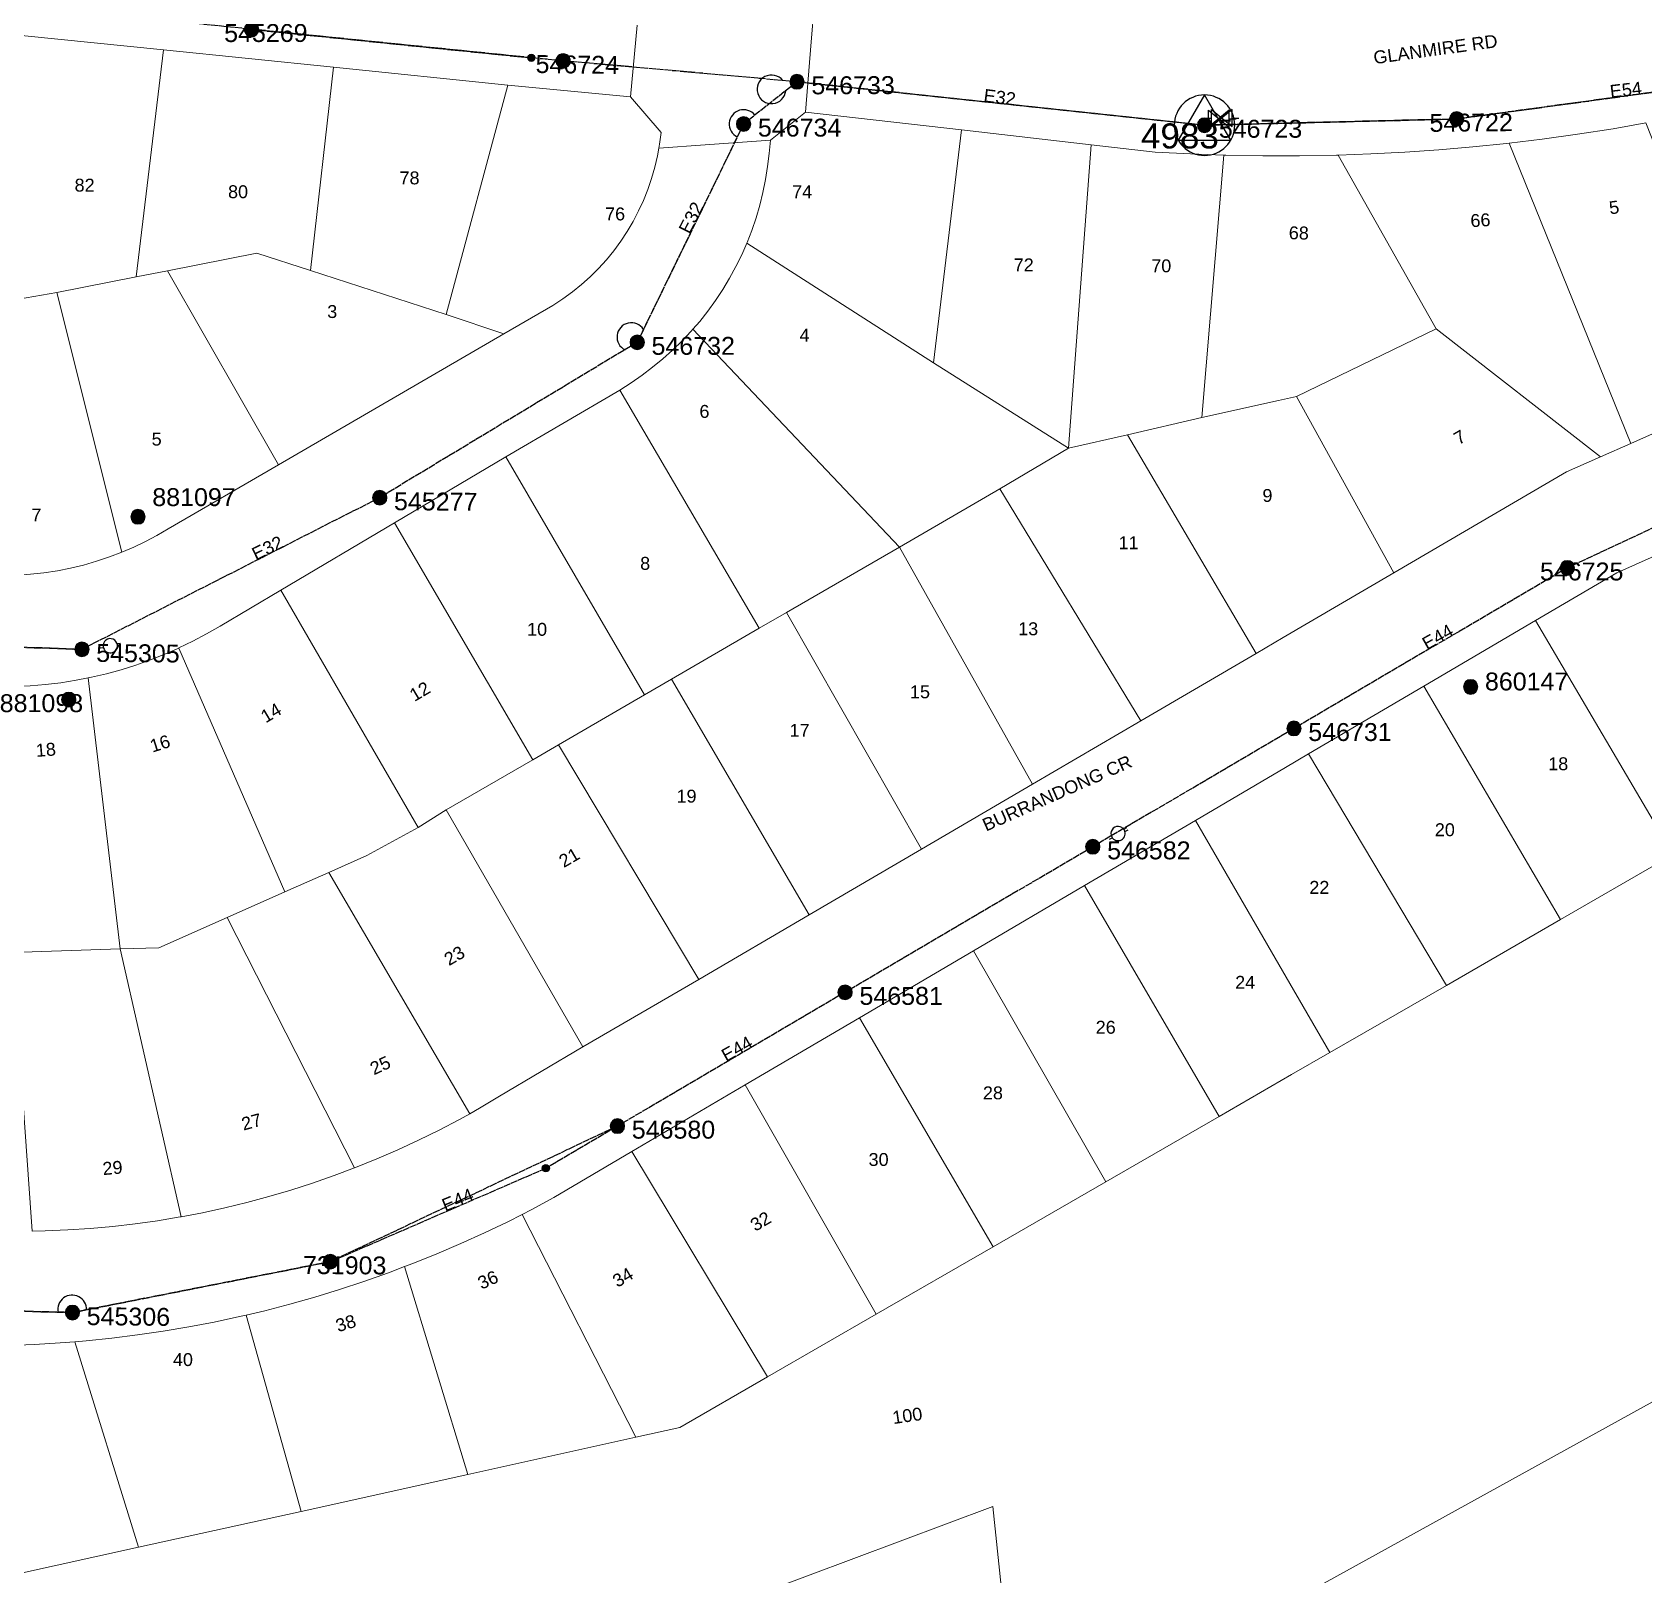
# Model space of a CAD drawing. Header units: metres. Extents: x 311460 to 313373, y 6261260 to 6263889.
# Drawn here: x 311804.7 to 312029.8, y 6262733.6 to 6262948.9 of the extents above; entities that cross this region are included whole.
import ezdxf
from ezdxf.enums import TextEntityAlignment as Align

# ---------------------------------------------------------------- set-up
doc = ezdxf.new("R2010")
doc.units = ezdxf.units.M
doc.linetypes.add('Cable Exist OH', pattern=[1, 1, 0])
doc.layers.get('0').update_dxf_attribs({"color": 6})
doc.layers.add('Cadastre Land Parcels_SP_EXT', color=9, linetype='Continuous', lineweight=5)
doc.layers.add('Cadastre Roads_SP_EXT', color=9, linetype='Continuous', lineweight=5)
for name, color, linetype in [('Equip_LV_EXT', 7, 'Continuous'), ('Equip_SP_LV_EXT', 7, 'Continuous'), ('Mains_HV_EXT', 7, 'Continuous'), ('Mains_LV_EXT', 7, 'Continuous'), ('Mains_SL_EXT', 7, 'Continuous'), ('Sub_SP_TR_HV_LV_EXT', 7, 'Continuous'), ('SupportsOH_SP_TR_HV_LV_SL_EXT', 7, 'Continuous')]:
    doc.layers.add(name, color=color, linetype=linetype)
doc.layers.get('0').freeze()
doc.styles.add('POLE_LABEL', font='arial.ttf')
doc.styles.get("Standard").update_dxf_attribs({"font": 'arial.ttf'})

# ---------------------------------------------------------------- blocks, each defined once
blk = doc.blocks.new('SUB_POLE_EXT')
blk.add_wipeout([(0, 4.22), (0.42, 4.2), (0.83, 4.14), (1.21, 4.05), (1.62, 3.9), (1.99, 3.72), (2.35, 3.51), (2.68, 3.26), (2.99, 2.99), (3.28, 2.66), (3.52, 2.34), (3.76, 1.92), (3.9, 1.62), (4.04, 1.23), (4.18, 0.63), (4.22, 0), (4.18, -0.61), (4.06, -1.15), (3.9, -1.62), (3.58, -2.24), (3.22, -2.73), (2.97, -3.01), (2.68, -3.26), (2.36, -3.5), (2, -3.72), (1.64, -3.89), (1.25, -4.03), (0.82, -4.14), (0.42, -4.2), (0, -4.22), (-0.41, -4.2), (-0.8, -4.15), (-1.21, -4.05), (-1.62, -3.9), (-1.99, -3.73), (-2.35, -3.51), (-2.68, -3.26), (-2.96, -3.02), (-3.23, -2.72), (-3.51, -2.35), (-3.71, -2.01), (-3.91, -1.6), (-4.05, -1.21), (-4.16, -0.76), (-4.22, -0.14), (-4.21, 0.39), (-4.14, 0.83), (-4.03, 1.27), (-3.9, 1.63), (-3.71, 2.02), (-3.5, 2.37), (-3.28, 2.67), (-2.99, 2.99), (-2.68, 3.27), (-2.33, 3.52), (-1.98, 3.73), (-1.63, 3.9), (-1.2, 4.05), (-0.78, 4.15), (-0.4, 4.21)])
blk.add_line((2.16, 0.48), (2.16, 0.48, 0))
blk.add_lwpolyline([(-4.22, 0, 1), (4.22, 0, 1)], format="xyb", close=True)
blk.add_lwpolyline([(2.14, 0.52), (0, 4.22), (-3.66, -2.11), (3.66, -2.11)], close=True)
for tag, height, flags, p in [('ASSET_NUM', 3.5, 8, (2, 2)), ('STREET_CODE', 0.2, 9, (1.5, 0)), ('CONSTRUCTED_VOLTAGE', 0.2, 9, (1.5, -0.2)), ('OPERATING_VOLTAGE', 0.2, 9, (1.5, -0.6)), ('OPERATED_BY', 0.2, 9, (1.5, -0.8)), ('ORIENTATION', 0.2, 9, (1.5, -1.2)), ('OWNED_BY', 0.2, 9, (1.5, -1.4)), ('SECONDARY_VOLTAGE', 0.2, 9, (1.5, -1.6)), ('STATE', 0.2, 9, (1.5, -1.8)), ('SUBSTATION_TYPE', 0.2, 9, (1.5, -2)), ('NO_PHASES', 0.2, 9, (1.5, -0.4)), ('MAINTAINED_BY', 0.2, 9, (1.5, -1)), ('USAGE', 0.2, 9, (1.5, -2.2)), ('STREETNAME', 0.2, 9, (1.5, -2.8)), ('SUBURB', 0.2, 9, (1.5, -3)), ('Z', 0.2, 1, (1.5, -3.4)), ('LEGEND', 0.2, 9, (1.5, -2.4)), ('LOCATION', 0.2, 9, (1.5, -2.6)), ('NOTES', 0.2, 9, (1.5, -3.2))]:
    blk.add_attdef(tag, text='', height=height, dxfattribs=dict(flags=flags)).set_placement(p, align=Align.MIDDLE_LEFT)
blk = doc.blocks.new('LV_OH_LINKS_OPEN_EXT')
for p, q in [((-0.17, 4.97), (-0.17, 5.46)), ((0.17, 4.97), (0.17, 5.46)), ((-0.17, 3), (-0.17, 2.5)), ((0.17, 3), (0.17, 2.5))]:
    blk.add_line(p, q)
blk.add_lwpolyline([(0, 2.99, 1), (0, 4.98, 1)], format="xyb", close=True)
at = {"flags": 9}
for tag, p in [('ACTUAL_STATUS', (0, 0)), ('CONSTRUCTED_VOLTAGE', (0, -0.2)), ('OPERATING_VOLTAGE', (0, -0.6)), ('ORIENTATION', (0, -0.8)), ('OWNED_BY', (0, -1)), ('STATE', (0, -1.2)), ('SWITCH_TYPE', (0, -1.4)), ('NO_PHASES', (0, -0.4)), ('USAGE', (0, -1.6)), ('LEGEND', (0, -1.8)), ('NOTES', (0, -2))]:
    blk.add_attdef(tag, text='', height=0.2, dxfattribs=at).set_placement(p, align=Align.MIDDLE_LEFT)
at = {"flags": 1}
blk.add_attdef('Z', (0, 0), '', height=0.2, dxfattribs=at)
blk = doc.blocks.new('LV_OH_LINKS_DISTFUSE_EXT')
for p, q in [((0, 0), (0.96, 0)), ((3.84, 0), (4.8, 0))]:
    blk.add_line(p, q)
blk.add_lwpolyline([(3.84, -1.2), (3.84, 1.2), (0.96, -1.2), (0.96, 1.2)], close=True)
at = {"flags": 9}
for tag, p in [('ACTUAL_STATUS', (0, 0)), ('CONSTRUCTED_VOLTAGE', (0, -0.2)), ('OPERATING_VOLTAGE', (0, -0.6)), ('ORIENTATION', (0, -0.8)), ('OWNED_BY', (0, -1)), ('STATE', (0, -1.2)), ('SWITCH_TYPE', (0, -1.4)), ('NO_PHASES', (0, -0.4)), ('USAGE', (0, -1.6)), ('NOTES', (0, -1.8))]:
    blk.add_attdef(tag, text='', height=0.2, dxfattribs=at).set_placement(p, align=Align.MIDDLE_LEFT)
at = {"flags": 1}
blk.add_attdef('Z', (0, 0), '', height=0.2, dxfattribs=at)
blk = doc.blocks.new('POLE_EXT')
blk.add_hatch(color=256).paths.add_polyline_path([(-1, 0, 1), (1, 0, 1)])
blk.add_lwpolyline([(-1, 0, 1), (1, 0, 1)], format="xyb", close=True)
for tag, height, flags, p in [('pNumber', 2.5, 8, (-17.84, 2.07)), ('OWNED_BY', 0.2, 9, (1.35, -0.4)), ('SPECIAL_USE', 0.2, 9, (1.35, -0.8)), ('STATE', 0.2, 9, (1.35, -1)), ('cLV', 0.2, 9, (1.35, -1.4)), ('hDepth', 0.2, 9, (1.35, -1.6)), ('hDia', 0.2, 9, (1.35, -1.8)), ('cHV', 0.2, 9, (1.35, -2)), ('PARENT', 0.2, 9, (1.35, -0.6)), ('USAGE', 0.2, 9, (1.35, -1.2)), ('LBRACKET', 0.2, 9, (1.35, -2.2)), ('cLinedev', 0.2, 9, (1.35, -3.4)), ('pExisting', 0.2, 9, (1.35, -3.8)), ('pFooting', 0.2, 9, (1.35, -4.4)), ('pNew', 0.2, 9, (1.35, -4.6)), ('LExisting', 0.2, 9, (1.35, -2.4)), ('LANTNUMBER', 0.2, 9, (1.35, -2.6)), ('LOther', 0.2, 9, (1.35, -2.8)), ('LRemove', 0.2, 9, (1.35, -3)), ('LEGEND', 0.2, 9, (1.35, -3.2)), ('LOCATION', 0.2, 9, (1.35, -3.6)), ('PFNUMBER', 0.2, 9, (1.35, -4)), ('NEWPFNUMBER', 0.2, 9, (1.35, -4.2)), ('pRelocate', 0.2, 9, (1.35, -5)), ('pRemove', 0.2, 9, (1.35, -5.2)), ('pReplace', 0.2, 9, (1.35, -5.4)), ('pStay', 0.2, 9, (1.35, -5.6)), ('pType', 0.2, 9, (1.35, -5.8)), ('cspan', 0.2, 9, (1.35, -6)), ('STREETNAME', 0.2, 9, (1.35, -6.2)), ('SUBURB', 0.2, 9, (1.35, -6.4)), ('NOTES', 0.2, 9, (1.35, -6.6)), ('MAINTAINED_BY', 0.2, 9, (1.36, -6.81)), ('OPERATED_BY', 0.2, 9, (1.36, -7.01))]:
    blk.add_attdef(tag, text='', height=height, dxfattribs=dict(flags=flags)).set_placement(p, align=Align.MIDDLE_LEFT)
at = {"style": 'POLE_LABEL'}
for tag, height, flags, p in [('ASSET_NUM', 2.5, 8, (2, 2)), ('STRUCTURE_PLANT_NUMBER', 0.2, 9, (1.35, 0.03)), ('STREET_CODE', 0.2, 9, (1.35, -0.2))]:
    blk.add_attdef(tag, text='', height=height, dxfattribs=dict(at, flags=flags)).set_placement(p, align=Align.MIDDLE_LEFT)
at = {"flags": 1}
blk.add_attdef('Z', (1.35, -7.33), '', height=0.2, dxfattribs=at)
blk = doc.blocks.new('CONNECTOR_NODE_EXT')
h = blk.add_hatch(color=256)
edge = h.paths.add_edge_path()
edge.add_arc((0, 0), 0.5, 0, 360)
blk.add_circle((0, 0), 0.5)
at = {"flags": 1}
blk.add_attdef('Z', (0, 0), '', height=0.2, dxfattribs=at)
at = {"flags": 9}
for tag, p in [('CONNECTOR_TYPE', (0, 0)), ('CONSTRUCTED_VOLTAGE', (0, -0.2)), ('OPERATING_VOLTAGE', (0, -0.6)), ('ORIENTATION', (0, -0.8)), ('SUBTYPE', (0, -1)), ('NO_PHASES', (0, -0.4)), ('USAGE', (0, -1.2)), ('NOTES', (0, -1.4))]:
    blk.add_attdef(tag, text='', height=0.2, dxfattribs=at).set_placement(p, align=Align.MIDDLE_LEFT)

msp = doc.modelspace()

# ---------------------------------------------------------------- linework, layer by layer
at = {"layer": 'Cadastre Land Parcels_SP_EXT', "linetype": 'Continuous'}
for points in [[(311823.09, 6262946.47), (311803.25, 6262948.49), (311799.56, 6262911.12), (311808.19, 6262912.6), (311819.25, 6262914.78), (311823.09, 6262946.47)], [(311846.85, 6262944.05), (311823.09, 6262946.47), (311819.25, 6262914.78), (311823.66, 6262915.63), (311836.14, 6262918.07), (311843.6, 6262915.65), (311846.85, 6262944.05)], [(311871.2, 6262941.57), (311846.85, 6262944.05), (311843.6, 6262915.65), (311862.55, 6262909.51), (311871.2, 6262941.57)], [(311892.28, 6262932.73), (311892.38, 6262933.31), (311892.59, 6262934.93), (311888.3, 6262939.9), (311871.2, 6262941.57), (311862.55, 6262909.51), (311870.64, 6262906.81), (311877.48, 6262910.78), (311878.88, 6262911.71), (311880.2, 6262912.68), (311881.47, 6262913.71), (311882.69, 6262914.81), (311883.85, 6262915.96), (311884.94, 6262917.17), (311885.98, 6262918.44), (311886.95, 6262919.76), (311887.85, 6262921.12), (311888.68, 6262922.53), (311889.44, 6262923.98), (311890.13, 6262925.46), (311890.74, 6262926.98), (311891.27, 6262928.53), (311891.72, 6262930.1), (311892.09, 6262931.7), (311892.28, 6262932.73)], [(311930.64, 6262902.78), (311934.56, 6262935.3), (311912.76, 6262937.77), (311907.85, 6262933.89), (311907.67, 6262932.01), (311907.46, 6262930.18), (311907.17, 6262928.37), (311906.81, 6262926.56), (311906.36, 6262924.78), (311905.85, 6262923.01), (311905.25, 6262921.27), (311904.59, 6262919.56), (311904.57, 6262919.51), (311930.64, 6262902.78)], [(312044.9, 6262899), (312030.14, 6262936.29), (312025.57, 6262935.47), (312020.61, 6262934.71), (312015.65, 6262934.02), (312011.03, 6262933.47), (312028.02, 6262891.53), (312044.9, 6262899)], [(311952.68, 6262933.24), (311934.56, 6262935.3), (311930.64, 6262902.78), (311949.49, 6262890.88), (311952.68, 6262933.24)], [(312028.02, 6262891.53), (312011.03, 6262933.47), (312010.68, 6262933.42), (312005.95, 6262932.93), (312001.21, 6262932.52), (311996.47, 6262932.19), (311991.71, 6262931.94), (311987.17, 6262931.78), (312000.83, 6262907.55), (312023.8, 6262889.66), (312028.02, 6262891.53)], [(311843.6, 6262915.65), (311836.14, 6262918.07), (311823.66, 6262915.63), (311839.14, 6262888.54), (311870.64, 6262906.81), (311862.55, 6262909.51), (311843.6, 6262915.65)], [(311930.64, 6262902.78), (311904.57, 6262919.51), (311903.85, 6262917.88), (311903.04, 6262916.23), (311902.16, 6262914.61), (311901.21, 6262913.04), (311900.2, 6262911.5), (311899.12, 6262910.01), (311897.98, 6262908.57), (311897.03, 6262907.47), (311925.89, 6262877.06), (311939.89, 6262885.18), (311949.49, 6262890.88), (311930.64, 6262902.78)], [(311839.14, 6262888.54), (311823.66, 6262915.63), (311819.25, 6262914.78), (311808.19, 6262912.6), (311817.26, 6262876.34), (311818.95, 6262877.05), (311820.57, 6262877.84), (311822.17, 6262878.68), (311823.72, 6262879.59), (311839.14, 6262888.54)], [(311817.26, 6262876.34), (311808.19, 6262912.6), (311799.56, 6262911.12), (311796.38, 6262911.3), (311792.62, 6262873.67), (311795.09, 6262873.42), (311797, 6262873.23), (311798.87, 6262873.11), (311800.76, 6262873.08), (311802.64, 6262873.12), (311804.52, 6262873.25), (311806.39, 6262873.46), (311808.26, 6262873.74), (311810.1, 6262874.1), (311811.93, 6262874.55), (311813.74, 6262875.07), (311815.53, 6262875.67), (311817.26, 6262876.34)], [(311925.89, 6262877.06), (311897.03, 6262907.47), (311896.78, 6262907.18), (311895.52, 6262905.84), (311894.2, 6262904.55), (311892.84, 6262903.32), (311891.41, 6262902.16), (311889.95, 6262901.05), (311888.43, 6262900.01), (311886.83, 6262898.98), (311906.3, 6262865.72), (311910.09, 6262867.9), (311925.89, 6262877.06)], [(312023.8, 6262889.66), (312000.83, 6262907.55), (311981.34, 6262898.06), (311994.95, 6262873.45), (312019.07, 6262887.55), (312023.8, 6262889.66)], [(311906.3, 6262865.72), (311886.83, 6262898.98), (311870.88, 6262889.66), (311890.26, 6262856.44), (311894.05, 6262858.6), (311906.3, 6262865.72)], [(311994.95, 6262873.45), (311981.34, 6262898.06), (311978.81, 6262897.51), (311968.12, 6262895.16), (311957.73, 6262892.74), (311975.69, 6262862.2), (311979.46, 6262864.41), (311994.95, 6262873.45)], [(311975.69, 6262862.2), (311957.73, 6262892.74), (311949.49, 6262890.88), (311939.89, 6262885.18), (311959.61, 6262852.81), (311975.69, 6262862.2)], [(311890.26, 6262856.44), (311870.88, 6262889.66), (311855.34, 6262880.43), (311874.65, 6262847.35), (311878.24, 6262849.46), (311890.26, 6262856.44)], [(311959.61, 6262852.81), (311939.89, 6262885.18), (311925.89, 6262877.06), (311944.46, 6262843.96), (311959.61, 6262852.81)], [(311862.57, 6262840.39), (311874.65, 6262847.35), (311855.34, 6262880.43), (311839.49, 6262871.05), (311858.67, 6262837.89), (311862.57, 6262840.39)], [(311944.46, 6262843.96), (311925.89, 6262877.06), (311910.09, 6262867.9), (311928.95, 6262834.89), (311944.46, 6262843.96)], [(312049.77, 6262842.43), (312034.32, 6262877.13), (312026.06, 6262873.48), (312014.71, 6262866.79), (312033.95, 6262834.12), (312044.08, 6262839.96), (312049.77, 6262842.43)], [(311858.67, 6262837.89), (311839.49, 6262871.05), (311831, 6262866.03), (311829.1, 6262864.93), (311827.19, 6262863.92), (311825.25, 6262862.97), (311825.21, 6262862.95), (311840.04, 6262828.9), (311846.18, 6262831.62), (311851.5, 6262833.99), (311858.67, 6262837.89)], [(311928.95, 6262834.89), (311910.09, 6262867.9), (311906.3, 6262865.72), (311894.05, 6262858.6), (311913.28, 6262825.73), (311928.95, 6262834.89)], [(312033.95, 6262834.12), (312014.71, 6262866.79), (311999.13, 6262857.64), (312018.23, 6262825.07), (312033.95, 6262834.12)], [(311840.04, 6262828.9), (311825.21, 6262862.95), (311823.28, 6262862.1), (311821.28, 6262861.3), (311819.24, 6262860.58), (311817.19, 6262859.93), (311815.11, 6262859.36), (311813.01, 6262858.87), (311812.57, 6262858.78), (311817.04, 6262820.94), (311822.45, 6262821.11), (311831.97, 6262825.33), (311840.04, 6262828.9)], [(311812.57, 6262858.78), (311810.89, 6262858.45), (311808.76, 6262858.12), (311806.62, 6262857.86), (311804.47, 6262857.68), (311802.32, 6262857.58), (311800.16, 6262857.57), (311798.98, 6262857.6), (311794.8, 6262820.25), (311801.98, 6262820.47), (311817.04, 6262820.94), (311812.57, 6262858.78)], [(311913.28, 6262825.73), (311894.05, 6262858.6), (311890.26, 6262856.44), (311878.24, 6262849.46), (311897.85, 6262816.7), (311913.28, 6262825.73)], [(312018.23, 6262825.07), (311999.13, 6262857.64), (311983.01, 6262848.19), (312002.28, 6262815.85), (312018.23, 6262825.07)], [(311897.85, 6262816.7), (311878.24, 6262849.46), (311874.65, 6262847.35), (311862.57, 6262840.39), (311881.67, 6262807.28), (311897.85, 6262816.7)], [(312002.28, 6262815.85), (311983.01, 6262848.19), (311979.82, 6262846.3), (311967.24, 6262838.89), (311980.41, 6262816.14), (311986.01, 6262806.48), (312002.28, 6262815.85)], [(311881.67, 6262807.28), (311862.57, 6262840.39), (311858.67, 6262837.89), (311851.5, 6262833.99), (311846.18, 6262831.62), (311865.88, 6262797.94), (311867.24, 6262798.71), (311870, 6262800.39), (311881.67, 6262807.28)], [(311986.01, 6262806.48), (311980.41, 6262816.14), (311967.24, 6262838.89), (311951.72, 6262829.8), (311970.55, 6262797.56), (311980.66, 6262803.4), (311986.01, 6262806.48)], [(311865.88, 6262797.94), (311846.18, 6262831.62), (311840.04, 6262828.9), (311831.97, 6262825.33), (311849.75, 6262790.39), (311849.88, 6262790.44), (311852.86, 6262791.64), (311855.8, 6262792.9), (311858.72, 6262794.25), (311861.6, 6262795.66), (311864.44, 6262797.14), (311865.88, 6262797.94)], [(311970.55, 6262797.56), (311951.72, 6262829.8), (311936.2, 6262820.69), (311954.69, 6262788.41), (311970.55, 6262797.56)], [(311849.75, 6262790.39), (311831.97, 6262825.33), (311822.45, 6262821.11), (311817.04, 6262820.94), (311825.53, 6262783.55), (311828.52, 6262784.12), (311831.63, 6262784.8), (311834.73, 6262785.55), (311837.81, 6262786.37), (311840.86, 6262787.28), (311843.89, 6262788.26), (311846.9, 6262789.31), (311849.75, 6262790.39)], [(311825.53, 6262783.55), (311817.04, 6262820.94), (311801.98, 6262820.47), (311804.73, 6262781.55), (311806.54, 6262781.58), (311809.7, 6262781.71), (311812.85, 6262781.92), (311816, 6262782.2), (311819.14, 6262782.56), (311822.27, 6262783), (311825.39, 6262783.52), (311825.53, 6262783.55)], [(311954.69, 6262788.41), (311936.2, 6262820.69), (311920.32, 6262811.35), (311938.95, 6262779.34), (311954.69, 6262788.41)], [(311938.95, 6262779.34), (311920.32, 6262811.35), (311904.35, 6262801.97), (311922.65, 6262769.94), (311938.95, 6262779.34)], [(311922.65, 6262769.94), (311904.35, 6262801.97), (311888.52, 6262792.68), (311907.45, 6262761.18), (311922.65, 6262769.94)], [(311907.45, 6262761.18), (311888.52, 6262792.68), (311877.62, 6262786.24), (311874.42, 6262784.51), (311873.19, 6262783.88), (311889.05, 6262752.76), (311895.2, 6262754.12), (311907.45, 6262761.18)], [(311889.05, 6262752.76), (311873.19, 6262783.88), (311871.19, 6262782.86), (311867.91, 6262781.29), (311864.6, 6262779.8), (311861.26, 6262778.37), (311857.89, 6262777.02), (311856.77, 6262776.6), (311865.59, 6262747.58), (311889.05, 6262752.76)], [(311865.59, 6262747.58), (311856.77, 6262776.6), (311854.5, 6262775.74), (311851.09, 6262774.53), (311847.66, 6262773.39), (311844.2, 6262772.33), (311840.72, 6262771.35), (311837.22, 6262770.44), (311834.63, 6262769.83), (311842.32, 6262742.42), (311865.59, 6262747.58)], [(311842.32, 6262742.42), (311834.63, 6262769.83), (311833.7, 6262769.61), (311830.16, 6262768.85), (311826.61, 6262768.17), (311823.04, 6262767.57), (311819.46, 6262767.05), (311815.87, 6262766.6), (311812.27, 6262766.23), (311810.72, 6262766.1), (311819.58, 6262737.4), (311842.32, 6262742.42)], [(311810.72, 6262766.1), (311808.67, 6262765.94), (311805.06, 6262765.72), (311801.45, 6262765.59), (311797.83, 6262765.53), (311794.21, 6262765.55), (311790.6, 6262765.65), (311786.98, 6262765.83), (311786.48, 6262765.87), (311795.06, 6262748.58), (311802.53, 6262733.65), (311819.58, 6262737.4), (311810.72, 6262766.1)]]:
    msp.add_lwpolyline(points, close=True, dxfattribs=at)
for points in [[(312033.95, 6262834.12), (312018.23, 6262825.07), (312002.28, 6262815.85), (311986.01, 6262806.48), (311980.66, 6262803.4), (311970.55, 6262797.56), (311954.69, 6262788.41), (311938.95, 6262779.34), (311922.65, 6262769.94), (311907.45, 6262761.18), (311895.2, 6262754.12), (311889.05, 6262752.76), (311865.59, 6262747.58), (311842.32, 6262742.42), (311819.58, 6262737.4), (311802.53, 6262733.65)], [(312232.45, 6262830.88), (312208.41, 6262823.26), (312197.05, 6262819.66), (312070.89, 6262779.66), (311982.1, 6262730.69)], [(311804.65, 6262585.53), (311809.86, 6262584.92), (311842.96, 6262580.9), (311861.48, 6262578.59), (311865.47, 6262599.54), (311869.41, 6262620.37), (311885.23, 6262635.48), (311899.47, 6262649.33), (311949.48, 6262708.44), (311942.5, 6262708.85), (311942.5, 6262708.85), (311938.94, 6262743.09), (311887.14, 6262723.73), (311865.18, 6262715.51), (311823.8, 6262700.03), (311829.11, 6262617.8), (311761.12, 6262621.09)]]:
    msp.add_lwpolyline(points, dxfattribs=at)
at = {"layer": 'Cadastre Roads_SP_EXT', "linetype": 'Continuous'}
for points in [[(311785.29, 6262950.32), (311803.25, 6262948.49), (311823.09, 6262946.47), (311846.85, 6262944.05), (311871.2, 6262941.57), (311888.3, 6262939.9), (311889.26, 6262949.93)], [(311804.47, 6262857.68), (311806.62, 6262857.86), (311808.76, 6262858.12), (311810.89, 6262858.45), (311812.57, 6262858.78), (311813.01, 6262858.87), (311815.11, 6262859.36), (311817.19, 6262859.93), (311819.24, 6262860.58), (311821.28, 6262861.3), (311823.28, 6262862.1), (311825.21, 6262862.95), (311825.25, 6262862.97), (311827.19, 6262863.92), (311829.1, 6262864.93), (311831, 6262866.03), (311839.49, 6262871.05), (311855.34, 6262880.43), (311870.88, 6262889.66), (311886.83, 6262898.98), (311888.43, 6262900.01), (311889.95, 6262901.05), (311891.41, 6262902.16), (311892.84, 6262903.32), (311894.2, 6262904.55), (311895.52, 6262905.84), (311896.78, 6262907.18), (311897.03, 6262907.47), (311897.98, 6262908.57), (311899.12, 6262910.01), (311900.2, 6262911.5), (311901.21, 6262913.04), (311902.16, 6262914.61), (311903.04, 6262916.23), (311903.85, 6262917.88), (311904.57, 6262919.51), (311904.57, 6262919.51), (311904.59, 6262919.56), (311905.25, 6262921.27), (311905.85, 6262923.01), (311906.36, 6262924.78), (311906.81, 6262926.56), (311907.17, 6262928.37), (311907.46, 6262930.18), (311907.67, 6262932.01), (311907.85, 6262933.89), (311898.75, 6262933.21), (311892.28, 6262932.73), (311892.09, 6262931.7), (311891.72, 6262930.1), (311891.27, 6262928.53), (311890.74, 6262926.98), (311890.13, 6262925.46), (311889.44, 6262923.98), (311888.68, 6262922.53), (311887.85, 6262921.12), (311886.95, 6262919.76), (311885.98, 6262918.44), (311884.94, 6262917.17), (311883.85, 6262915.96), (311882.69, 6262914.81), (311881.47, 6262913.71), (311880.2, 6262912.68), (311878.88, 6262911.71), (311877.48, 6262910.78), (311870.64, 6262906.81), (311839.14, 6262888.54), (311823.72, 6262879.59), (311822.17, 6262878.68), (311820.57, 6262877.84), (311818.95, 6262877.05), (311817.26, 6262876.34), (311815.53, 6262875.67), (311813.74, 6262875.07), (311811.93, 6262874.55), (311810.1, 6262874.1), (311808.26, 6262873.74), (311806.39, 6262873.46), (311804.52, 6262873.25)], [(312044.9, 6262899), (312028.02, 6262891.53), (312023.8, 6262889.66), (312019.07, 6262887.55), (311994.95, 6262873.45), (311979.46, 6262864.41), (311975.69, 6262862.2), (311959.61, 6262852.81), (311944.46, 6262843.96), (311928.95, 6262834.89), (311913.28, 6262825.73), (311897.85, 6262816.7), (311881.67, 6262807.28), (311870, 6262800.39), (311867.24, 6262798.71), (311865.88, 6262797.94), (311864.44, 6262797.14), (311861.6, 6262795.66), (311858.72, 6262794.25), (311855.8, 6262792.9), (311852.86, 6262791.64), (311849.88, 6262790.44), (311849.75, 6262790.39), (311846.9, 6262789.31), (311843.89, 6262788.26), (311840.86, 6262787.28), (311837.81, 6262786.37), (311834.73, 6262785.55), (311831.63, 6262784.8), (311828.52, 6262784.12), (311825.53, 6262783.55), (311825.39, 6262783.52), (311822.27, 6262783), (311819.14, 6262782.56), (311816, 6262782.2), (311812.85, 6262781.92), (311809.7, 6262781.71), (311806.54, 6262781.58), (311804.73, 6262781.55)], [(311801.45, 6262765.59), (311805.06, 6262765.72), (311808.67, 6262765.94), (311810.72, 6262766.1), (311812.27, 6262766.23), (311815.87, 6262766.6), (311819.46, 6262767.05), (311823.04, 6262767.57), (311826.61, 6262768.17), (311830.16, 6262768.85), (311833.7, 6262769.61), (311834.63, 6262769.83), (311837.22, 6262770.44), (311840.72, 6262771.35), (311844.2, 6262772.33), (311847.66, 6262773.39), (311851.09, 6262774.53), (311854.5, 6262775.74), (311856.77, 6262776.6), (311857.89, 6262777.02), (311861.26, 6262778.37), (311864.6, 6262779.8), (311867.91, 6262781.29), (311871.19, 6262782.86), (311873.19, 6262783.88), (311874.42, 6262784.51), (311877.62, 6262786.24), (311888.52, 6262792.68), (311904.35, 6262801.97), (311920.32, 6262811.35), (311936.2, 6262820.69), (311951.72, 6262829.8), (311967.24, 6262838.89), (311979.82, 6262846.3), (311983.01, 6262848.19), (311999.13, 6262857.64), (312014.71, 6262866.79), (312026.06, 6262873.48), (312034.32, 6262877.13)]]:
    msp.add_lwpolyline(points, dxfattribs=at)
at = {"layer": 'Mains_LV_EXT', "linetype": 'Cable Exist OH'}
for points in [[(311835.38, 6262949.33), (311874.46, 6262945.36)], [(311878.9, 6262944.96), (311874.46, 6262945.36)], [(311911.57, 6262942.02), (311878.9, 6262944.96)], [(311911.57, 6262942.02), (311904.11, 6262936.12)], [(312044.58, 6262942.39), (312003.72, 6262936.83)], [(311904.11, 6262936.12), (311902.67, 6262933.18)], [(311902.67, 6262933.18), (311889.25, 6262905.65)], [(311889.25, 6262905.65), (311853.29, 6262883.96)], [(312049.6, 6262888.36), (312019.17, 6262874.15)], [(311853.29, 6262883.96), (311811.7, 6262862.78)], [(312019.17, 6262874.15), (311980.98, 6262851.73)], [(311773.15, 6262864.08), (311811.7, 6262862.78)], [(311980.98, 6262851.73), (311952.89, 6262835.21)], [(311952.89, 6262835.21), (311918.29, 6262814.89)], [(311918.29, 6262814.89), (311886.49, 6262796.21)], [(311886.49, 6262796.21), (311876.49, 6262790.33)], [(311846.4, 6262777.28), (311876.49, 6262790.33)], [(311810.37, 6262770.18), (311846.4, 6262777.28)], [(311810.37, 6262770.18), (311775.15, 6262771.1)]]:
    msp.add_lwpolyline(points, dxfattribs=at)
at = {"layer": 'Mains_LV_EXT', "linetype": 'Continuous'}
for points in [[(311909.58, 6262942.2, 5.211915), (311910, 6262940.78)], [(311905.68, 6262937.36, 1.254084), (311903.23, 6262934.32)], [(311890.13, 6262907.44, 1.329318), (311887.55, 6262904.59)], [(311812.33, 6262770.56, 1.118993), (311808.37, 6262770.23)]]:
    msp.add_lwpolyline(points, format="xyb", dxfattribs=at)
at = {"layer": 'Mains_SL_EXT', "linetype": 'Cable Exist OH'}
for points in [[(311911.57, 6262942.02), (311878.9, 6262944.93), (311835.38, 6262949.33)], [(312003.72, 6262936.83), (312044.58, 6262942.39), (312071.19, 6262946.05)], [(311911.57, 6262942.02), (311904.11, 6262936.12)], [(311904.11, 6262936.12), (311889.25, 6262905.65)], [(312080.31, 6262904.01), (312049.6, 6262888.36), (312019.17, 6262874.15)], [(312019.17, 6262874.15), (311980.98, 6262851.73), (311952.89, 6262835.21)], [(311811.7, 6262862.78), (311773.15, 6262864.08), (311743.3, 6262867.01)], [(311952.89, 6262835.21), (311918.29, 6262814.89), (311886.49, 6262796.21)], [(311886.49, 6262796.21), (311846.4, 6262777.28), (311810.37, 6262770.18)], [(311740.39, 6262775.85), (311775.15, 6262771.1), (311810.37, 6262770.18)]]:
    msp.add_lwpolyline(points, dxfattribs=at)

# ---------------------------------------------------------------- block references
at = {"layer": 'Equip_LV_EXT'}
for p in [(311874.46, 6262945.36), (311876.49, 6262790.33)]:
    msp.add_blockref('CONNECTOR_NODE_EXT', p, dxfattribs=at)
at = {"layer": 'Equip_SP_LV_EXT'}
for p, rotation in [((311811.7, 6262862.78), 277.2201945805206), ((311952.89, 6262835.21), 297.6569170402241)]:
    msp.add_blockref('LV_OH_LINKS_OPEN_EXT', p, dxfattribs=dict(at, rotation=rotation))
at = {"layer": 'Sub_SP_TR_HV_LV_EXT'}
ref = msp.add_blockref('SUB_POLE_EXT', (311968.49, 6262935.96), dxfattribs=at)
ref.add_attrib('ASSET_NUM', '4983', dxfattribs={"layer": '0', "height": 3.5}).set_placement((311970.49, 6262936.21), align=Align.TOP_RIGHT)
at = {"layer": 'SupportsOH_SP_TR_HV_LV_SL_EXT'}
ref = msp.add_blockref('POLE_EXT', (311835.38, 6262949.33), dxfattribs=dict(at, rotation=0.2330937823682999))
ref.add_attrib('ASSET_NUM', '545269', dxfattribs={"layer": '0', "height": 2.5, "rotation": 0.0857, "style": 'POLE_LABEL'}).set_placement((311837.38, 6262950.08), align=Align.TOP_CENTER)
ref = msp.add_blockref('POLE_EXT', (311878.9, 6262944.93), dxfattribs=dict(at, rotation=359.7246892321555))
ref.add_attrib('ASSET_NUM', '546724', dxfattribs={"layer": '0', "height": 2.5, "rotation": 359.2548, "style": 'POLE_LABEL'}).set_placement((311880.9, 6262945.68), align=Align.TOP_CENTER)
ref = msp.add_blockref('POLE_EXT', (311911.57, 6262942.02), dxfattribs=at)
ref.add_attrib('ASSET_NUM', '546733', dxfattribs={"layer": '0', "height": 2.5, "rotation": 0.2216, "style": 'POLE_LABEL'}).set_placement((311913.57, 6262942.77), align=Align.TOP_LEFT)
ref = msp.add_blockref('POLE_EXT', (311904.11, 6262936.12), dxfattribs=at)
ref.add_attrib('ASSET_NUM', '546734', dxfattribs={"layer": '0', "height": 2.5, "style": 'POLE_LABEL'}).set_placement((311906.11, 6262936.87), align=Align.TOP_LEFT)
ref = msp.add_blockref('POLE_EXT', (312003.72, 6262936.83), dxfattribs=at)
ref.add_attrib('ASSET_NUM', '546722', dxfattribs={"layer": '0', "height": 2.5, "rotation": 0.5494, "style": 'POLE_LABEL'}).set_placement((312005.72, 6262937.58), align=Align.TOP_CENTER)
ref = msp.add_blockref('POLE_EXT', (311889.25, 6262905.65), dxfattribs=at)
ref.add_attrib('ASSET_NUM', '546732', dxfattribs={"layer": '0', "height": 2.5, "style": 'POLE_LABEL'}).set_placement((311891.25, 6262906.4), align=Align.TOP_LEFT)
ref = msp.add_blockref('POLE_EXT', (311819.52, 6262881.28), dxfattribs=at)
ref.add_attrib('ASSET_NUM', '881097', dxfattribs={"layer": '0', "height": 2.5, "style": 'POLE_LABEL'}).set_placement((311821.52, 6262882.03), align=Align.BOTTOM_LEFT)
ref = msp.add_blockref('POLE_EXT', (311853.29, 6262883.96), dxfattribs=at)
ref.add_attrib('ASSET_NUM', '545277', dxfattribs={"layer": '0', "height": 2.5, "rotation": 359.5607, "style": 'POLE_LABEL'}).set_placement((311855.29, 6262884.71), align=Align.TOP_LEFT)
ref = msp.add_blockref('POLE_EXT', (312019.17, 6262874.15), dxfattribs=at)
ref.add_attrib('ASSET_NUM', '546725', dxfattribs={"layer": '0', "height": 2.5, "style": 'POLE_LABEL'}).set_placement((312021.17, 6262874.9), align=Align.TOP_CENTER)
ref = msp.add_blockref('POLE_EXT', (311811.7, 6262862.78), dxfattribs=at)
ref.add_attrib('ASSET_NUM', '545305', dxfattribs={"layer": '0', "height": 2.5, "rotation": 359.5443, "style": 'POLE_LABEL'}).set_placement((311813.7, 6262863.53), align=Align.TOP_LEFT)
ref = msp.add_blockref('POLE_EXT', (312005.66, 6262857.54), dxfattribs=at)
ref.add_attrib('ASSET_NUM', '860147', dxfattribs={"layer": '0', "height": 2.5, "style": 'POLE_LABEL'}).set_placement((312007.66, 6262858.29), align=Align.MIDDLE_LEFT)
ref = msp.add_blockref('POLE_EXT', (311809.86, 6262855.76), dxfattribs=at)
ref.add_attrib('ASSET_NUM', '881098', dxfattribs={"layer": '0', "height": 2.5, "style": 'POLE_LABEL'}).set_placement((311811.86, 6262856.51), align=Align.TOP_RIGHT)
ref = msp.add_blockref('POLE_EXT', (311980.98, 6262851.73), dxfattribs=at)
ref.add_attrib('ASSET_NUM', '546731', dxfattribs={"layer": '0', "height": 2.5, "style": 'POLE_LABEL'}).set_placement((311982.98, 6262852.48), align=Align.TOP_LEFT)
ref = msp.add_blockref('POLE_EXT', (311952.89, 6262835.21), dxfattribs=at)
ref.add_attrib('ASSET_NUM', '546582', dxfattribs={"layer": '0', "height": 2.5, "style": 'POLE_LABEL'}).set_placement((311954.89, 6262835.96), align=Align.TOP_LEFT)
ref = msp.add_blockref('POLE_EXT', (311918.29, 6262814.89), dxfattribs=at)
ref.add_attrib('ASSET_NUM', '546581', dxfattribs={"layer": '0', "height": 2.5, "style": 'POLE_LABEL'}).set_placement((311920.29, 6262815.64), align=Align.TOP_LEFT)
ref = msp.add_blockref('POLE_EXT', (311886.49, 6262796.21), dxfattribs=at)
ref.add_attrib('ASSET_NUM', '546580', dxfattribs={"layer": '0', "height": 2.5, "style": 'POLE_LABEL'}).set_placement((311888.49, 6262796.96), align=Align.TOP_LEFT)
ref = msp.add_blockref('POLE_EXT', (311846.4, 6262777.28), dxfattribs=at)
ref.add_attrib('ASSET_NUM', '731903', dxfattribs={"layer": '0', "height": 2.5, "rotation": 359.7013, "style": 'POLE_LABEL'}).set_placement((311848.4, 6262778.03), align=Align.TOP_CENTER)
ref = msp.add_blockref('POLE_EXT', (311810.37, 6262770.18), dxfattribs=at)
ref.add_attrib('ASSET_NUM', '545306', dxfattribs={"layer": '0', "height": 2.5, "rotation": 359.4346, "style": 'POLE_LABEL'}).set_placement((311812.37, 6262770.93), align=Align.TOP_LEFT)

# ---------------------------------------------------------------- texts
at = {"layer": 'Cadastre Land Parcels_SP_EXT'}
for s, p in [('78', (311856.05, 6262927.7)), ('82', (311810.67, 6262926.69)), ('80', (311832.1, 6262925.77)), ('74', (311910.89, 6262925.77)), ('76', (311884.76, 6262922.67)), ('72', (311941.84, 6262915.55)), ('70', (311961.05, 6262915.42)), ('3', (311845.95, 6262909.04)), ('4', (311911.93, 6262905.75)), ('6', (311897.94, 6262895.1)), ('5', (311821.43, 6262891.23)), ('9', (311976.58, 6262883.36)), ('7', (311804.64, 6262880.64)), ('11', (311956.48, 6262876.76)), ('8', (311889.66, 6262873.88)), ('10', (311873.87, 6262864.67)), ('13', (311942.46, 6262864.75)), ('15', (311927.35, 6262855.95)), ('17', (311910.54, 6262850.57)), ('18', (312016.5, 6262845.9)), ('19', (311894.74, 6262841.38)), ('20', (312000.66, 6262836.69)), ('22', (311983.13, 6262828.64)), ('24', (311972.77, 6262815.38)), ('26', (311953.29, 6262809.11)), ('28', (311937.54, 6262799.95)), ('30', (311921.57, 6262790.65)), ('40', (311824.4, 6262762.71))]:
    msp.add_text(s, height=1.8, dxfattribs=at).set_placement(p)
for s, rotation, p in [('5', 7.7707, (312025.13, 6262923.5)), ('66', 3.8583, (312005.69, 6262921.7)), ('68', 358.967, (311980.25, 6262920.04)), ('7', 30.2904, (312004, 6262891.26)), ('12', 30.6031, (311858.14, 6262855.42)), ('14', 30.6036, (311837.36, 6262852.43)), ('16', 17.4613, (311821.53, 6262848.35)), ('18', 4.7259, (311805.33, 6262847.75)), ('21', 30.3256, (311879, 6262832.23)), ('23', 30.3258, (311862.96, 6262818.53)), ('25', 24.8987, (311852.47, 6262803.29)), ('27', 14.9865, (311834.26, 6262795.58)), ('29', 5.0753, (311814.65, 6262789.36)), ('32', 30.4351, (311905.74, 6262781.44)), ('36', 24.4527, (311867.5, 6262773.35)), ('34', 30.4598, (311886.49, 6262773.62)), ('38', 17.0171, (311847.47, 6262767.42)), ('100', 8.1923, (311925.03, 6262754.6))]:
    msp.add_text(s, height=1.8, rotation=rotation, dxfattribs=at).set_placement(p)
at = {"layer": 'Cadastre Roads_SP_EXT'}
for s, rotation, p in [('GLANMIRE RD', 7.8738, (311992.22, 6262944.48)), ('BURRANDONG CR', 23.9059, (311937.98, 6262837.32))]:
    msp.add_text(s, height=1.8, rotation=rotation, dxfattribs=at).set_placement(p)
at = {"layer": 'Mains_LV_EXT'}
for s, rotation, p in [('E32', 352.8084, (311937.56, 6262939.25)), ('E54', 6.6292, (312025.22, 6262939.76)), ('E32', 62.9202, (311896.56, 6262920.65)), ('E32', 25.8834, (311835.99, 6262875.15)), ('E44', 29.325, (311999.55, 6262862.63)), ('E44', 29.3353, (311901.67, 6262805.13)), ('E44', 22.3441, (311862.44, 6262784.23))]:
    msp.add_text(s, height=1.8, rotation=rotation, dxfattribs=at).set_placement(p)

# ---------------------------------------------------------------- next in the draw order: linework, layer by layer
at = {"layer": 'Cadastre Land Parcels_SP_EXT', "linetype": 'Continuous'}
msp.add_lwpolyline([(311520.36, 6262955.95), (311490.23, 6262931.96), (311505, 6262914.04), (311557.68, 6262840.03), (311571.49, 6262809.57), (311579.24, 6262781.64), (311600.68, 6262704.21), (311609.49, 6262744.8), (311647.24, 6262719.92), (311689.74, 6262685.8), (311741.97, 6262661.77), (311761.12, 6262621.09), (311829.11, 6262617.8), (311823.8, 6262700.03), (311865.18, 6262715.51), (311887.14, 6262723.73), (311938.94, 6262743.09), (311942.5, 6262708.85), (311982.1, 6262730.69), (312070.89, 6262779.66), (312197.05, 6262819.66), (312208.41, 6262823.26), (312232.45, 6262830.88)], dxfattribs=at)
for points in [[(311949.49, 6262890.88), (311957.73, 6262892.74), (311968.12, 6262895.16), (311971.19, 6262931.77), (311966.55, 6262931.94), (311961.61, 6262932.19), (311952.68, 6262933.24), (311949.49, 6262890.88)], [(311978.49, 6262931.68), (311976.63, 6262931.68), (311971.47, 6262931.76), (311971.19, 6262931.77), (311968.12, 6262895.16), (311978.81, 6262897.51), (311981.34, 6262898.06), (312000.83, 6262907.55), (311987.17, 6262931.78), (311986.94, 6262931.77), (311981.78, 6262931.68), (311978.49, 6262931.68)]]:
    msp.add_lwpolyline(points, close=True, dxfattribs=at)
at = {"layer": 'Cadastre Roads_SP_EXT', "linetype": 'Continuous'}
msp.add_lwpolyline([(311914.38, 6262957.52), (311913.56, 6262947.62), (311912.76, 6262937.77), (311934.56, 6262935.3), (311952.68, 6262933.24), (311961.61, 6262932.19), (311966.55, 6262931.94), (311971.19, 6262931.77), (311971.47, 6262931.76), (311976.63, 6262931.68), (311978.49, 6262931.68), (311981.78, 6262931.68), (311986.94, 6262931.77), (311987.17, 6262931.78), (311991.71, 6262931.94), (311996.47, 6262932.19), (312001.21, 6262932.52), (312005.95, 6262932.93), (312010.68, 6262933.42), (312011.03, 6262933.47), (312015.65, 6262934.02), (312020.61, 6262934.71), (312025.57, 6262935.47), (312030.14, 6262936.29)], dxfattribs=at)
at = {"layer": 'Mains_HV_EXT', "linetype": 'Cable Exist OH'}
for points in [[(311968.49, 6262935.96), (311911.57, 6262942.02), (311878.9, 6262944.93), (311722.45, 6262960.84), (311681.54, 6262975.28)], [(312181.66, 6262961.13), (312110.57, 6262951.58), (312044.58, 6262942.39), (312003.72, 6262936.83), (311968.49, 6262935.96)]]:
    msp.add_lwpolyline(points, dxfattribs=at)
at = {"layer": 'Mains_LV_EXT', "linetype": 'Cable Exist OH'}
for points in [[(311911.57, 6262942.02), (311968.49, 6262935.96)], [(312003.72, 6262936.83), (311968.49, 6262935.96)]]:
    msp.add_lwpolyline(points, dxfattribs=at)
at = {"layer": 'Mains_SL_EXT', "linetype": 'Cable Exist OH'}
msp.add_lwpolyline([(311911.57, 6262942.02), (311968.49, 6262935.96), (312003.72, 6262936.83)], dxfattribs=at)

# ---------------------------------------------------------------- next in the draw order: block references
at = {"layer": 'Equip_LV_EXT'}
for p in [(311968.09, 6262936.87), (311968.49, 6262936.96)]:
    msp.add_blockref('LV_OH_LINKS_DISTFUSE_EXT', p, dxfattribs=at)
at = {"layer": 'SupportsOH_SP_TR_HV_LV_SL_EXT'}
ref = msp.add_blockref('POLE_EXT', (311968.49, 6262935.96), dxfattribs=at)
ref.add_attrib('ASSET_NUM', '546723', dxfattribs={"layer": '0', "height": 2.5, "style": 'POLE_LABEL'}).set_placement((311970.49, 6262936.71), align=Align.TOP_LEFT)

doc.saveas('drawing.dxf')
